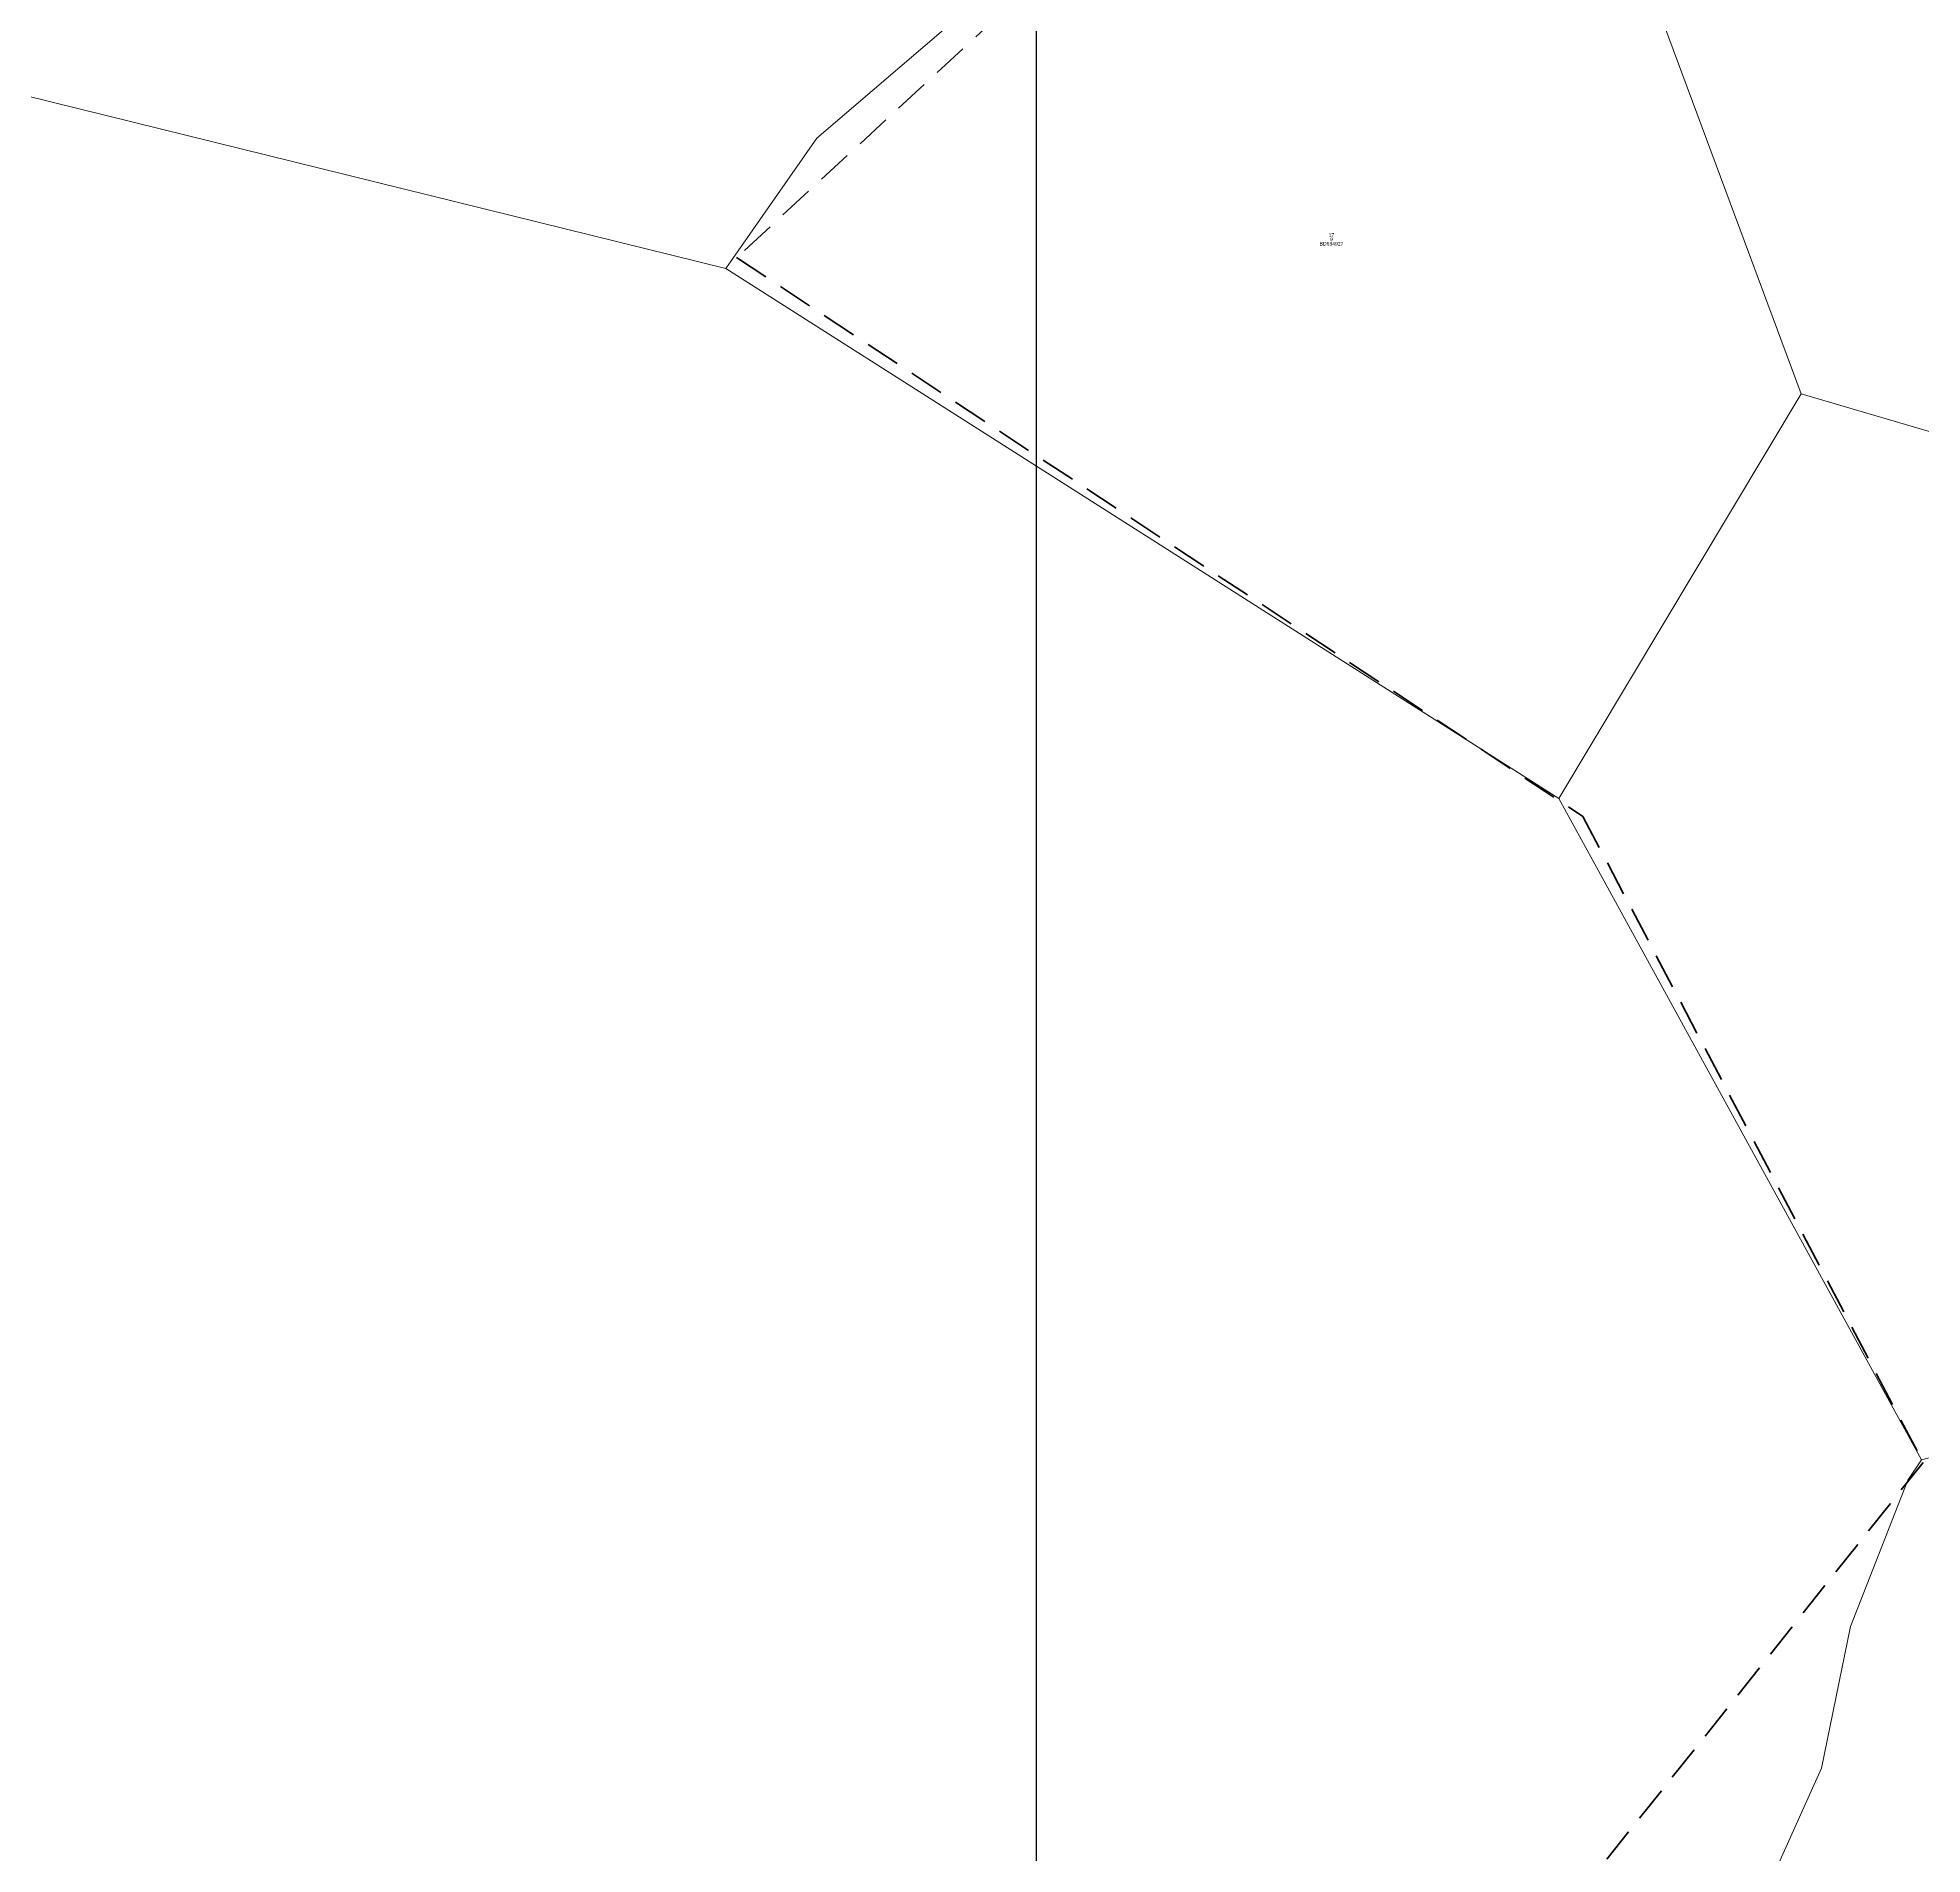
# Model space of a CAD drawing. Header units: metres. Extents: x 547915 to 556085, y 1814738 to 1822008.
# Drawn here: x 551862.9 to 552121.6, y 1818524.6 to 1818773.9 of the extents above; entities that cross this region are included whole.
import ezdxf
from ezdxf.enums import TextEntityAlignment as Align

# ---------------------------------------------------------------- set-up
doc = ezdxf.new("R2010")
doc.units = ezdxf.units.M
doc.header["$LTSCALE"] = 1.6
doc.linetypes.add('MEDIUM_DASHED', pattern=[4.5, 3, -1.5])
for name, color, linetype, lineweight in [('10', 7, 'Continuous', 13), ('34', 7, 'MEDIUM_DASHED', 35), ('54', 7, 'Continuous', 25)]:
    doc.layers.add(name, color=color, linetype=linetype, lineweight=lineweight)
doc.layers.add('20', color=7, linetype='Continuous')

msp = doc.modelspace()

# ---------------------------------------------------------------- linework, layer by layer
at = {"layer": '10'}
for p, q in [((551855.93, 1818767.24), (551957.38, 1818742.24)), ((552172.85, 1818705.12), (552104.95, 1818725.01)), ((552071.68, 1818669.48), (552121.44, 1818578.77)), ((552121.44, 1818578.77), (552144.9, 1818584.89))]:
    msp.add_line(p, q, dxfattribs=at)
for points in [[(551931.64, 1818889.93), (551949.4, 1818872.31), (552041.03, 1818821.02), (551969.86, 1818760.11), (551957.38, 1818742.24)], [(552041.03, 1818821.02), (551969.86, 1818760.11), (551957.38, 1818742.24), (552071.68, 1818669.48)], [(552071.68, 1818669.48), (552104.95, 1818725.01), (552078.97, 1818794.97), (552041.03, 1818821.02)], [(552121.44, 1818578.77), (552071.68, 1818669.48), (551957.38, 1818742.24)], [(552098.58, 1818516.08), (552107.7, 1818536.47), (552111.72, 1818555.9), (552119.58, 1818575.96), (552121.44, 1818578.77)]]:
    msp.add_lwpolyline(points, dxfattribs=at)
at = {"layer": '34'}
msp.add_lwpolyline([(552057.87, 1819001.19), (552033.44, 1818977.86), (551994.76, 1818961.97), (551970.44, 1818947.75), (551927.72, 1818892.26), (551952.92, 1818871.08), (552042.79, 1818821.21), (551958.85, 1818743.71), (552074.98, 1818667.04), (552121.67, 1818578.38), (552015.76, 1818445.62), (551997.57, 1818306.13), (551905.19, 1818221.79)], dxfattribs=at)
at = {"layer": '54'}
msp.add_line((552000, 1815000), (552000, 1821000), dxfattribs=at)

# ---------------------------------------------------------------- texts
at = {"layer": '20'}
msp.add_text('BD634927', height=0.5, dxfattribs=at).set_placement((552040.48, 1818745.37), align=Align.CENTER)
for s, width, p in [('17', 0.95, (552040.475, 1818746.57)), ('9', 0.9, (552040.47, 1818745.97))]:
    msp.add_text(s, height=0.5, dxfattribs=dict(at, width=width)).set_placement(p, align=Align.CENTER)

doc.saveas('drawing.dxf')
